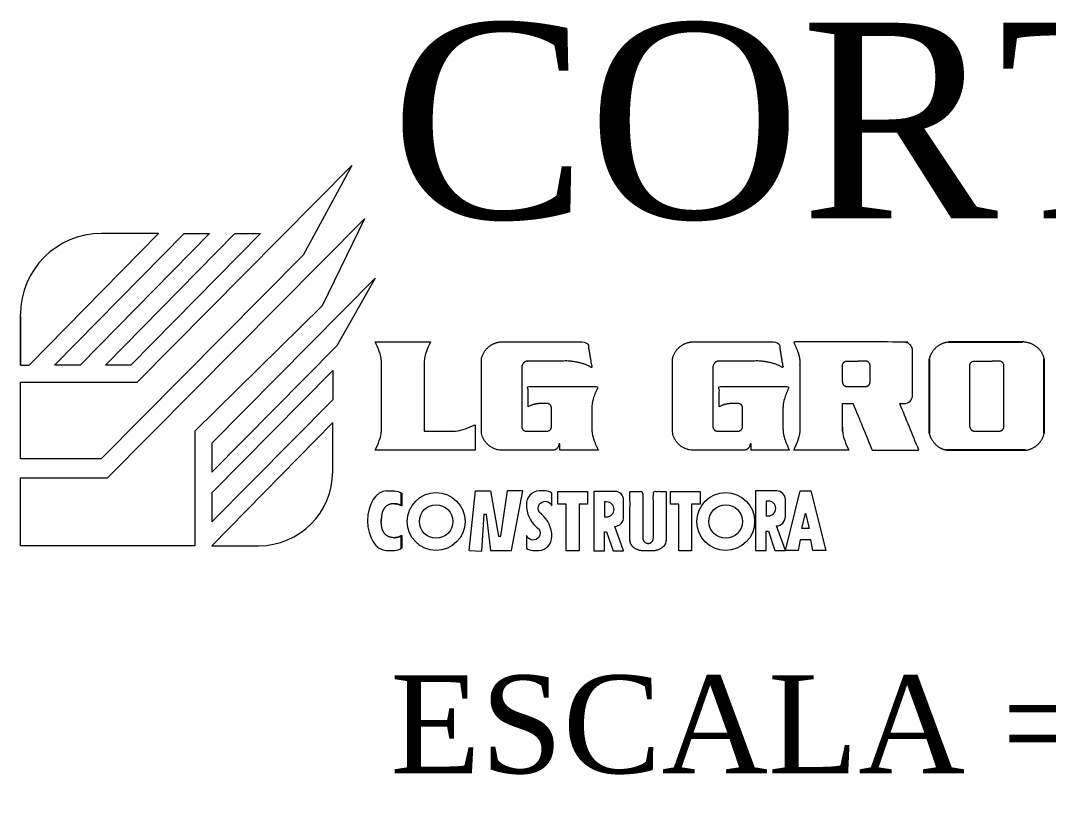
# Model space of a CAD drawing. Header units: millimetres. Extents: x 103208 to 171806, y -164 to 10038.
# Drawn here: x 113163.3 to 113268.4, y 2344.1 to 2422.9 of the extents above; entities that cross this region are included whole.
import ezdxf

# ---------------------------------------------------------------- set-up
doc = ezdxf.new("R2010")
doc.units = ezdxf.units.MM
doc.layers.add('LG-FOLHA', color=1, linetype='Continuous', lineweight=13)
doc.layers.add('Texto', color=2, linetype='Continuous')
doc.styles.add('Valéria', font='romantic.ttf', dxfattribs={"height": 10})

msp = doc.modelspace()

# ---------------------------------------------------------------- linework, layer by layer
at = {"color": 1}
for points, degree in [([(113258.18862, 2390.09384, -334409.01533), (113261.1553, 2390.09384, -334409.01533), (113264.12197, 2390.09384, -334409.01533), (113265.78621, 2390.09384, -334409.01533)], 3), ([(113256.23496, 2380.75967, -334409.01533), (113256.23496, 2383.2922, -334409.01533), (113256.23496, 2385.82472, -334409.01533), (113256.23496, 2388.35725, -334409.01533)], 3), ([(113267.95695, 2380.75967, -334409.01533), (113267.95695, 2383.2922, -334409.01533), (113267.95695, 2385.82472, -334409.01533), (113267.95695, 2388.35725, -334409.01533)], 3), ([(113266.00328, 2379.02308, -334409.01533), (113261.73416, 2379.02308, -334409.01533), (113259.96139, 2379.02308, -334409.01533), (113257.97155, 2379.02308, -334409.01533)], 3), ([(113202.26322, 2374.15885, -334409.01533), (113202.26322, 2374.40306, -334409.01533), (113202.26322, 2374.64727, -334409.01533)], 2), ([(113202.26322, 2374.64727, -334409.01533), (113202.26322, 2374.40306, -334409.01533), (113202.26322, 2374.15885, -334409.01533)], 2), ([(113202.26322, 2374.64727, -334409.01533), (113202.26322, 2374.40306, -334409.01533), (113202.26322, 2374.15885, -334409.01533)], 2), ([(113202.26322, 2374.15885, -334409.01533), (113202.26322, 2374.40306, -334409.01533), (113202.26322, 2374.64727, -334409.01533)], 2), ([(113202.26322, 2374.32166, -334409.01533), (113202.26322, 2374.48446, -334409.01533), (113202.26322, 2374.64727, -334409.01533)], 2), ([(113202.26322, 2374.64727, -334409.01533), (113202.26322, 2374.48446, -334409.01533), (113202.26322, 2374.32166, -334409.01533)], 2), ([(113202.26322, 2374.64727, -334409.01533), (113202.26322, 2374.48446, -334409.01533), (113202.26322, 2374.32166, -334409.01533)], 2), ([(113202.26322, 2374.32166, -334409.01533), (113202.26322, 2374.48446, -334409.01533), (113202.26322, 2374.64727, -334409.01533)], 2), ([(113202.26322, 2374.15885, -334409.01533), (113202.26322, 2374.24025, -334409.01533), (113202.26322, 2374.32166, -334409.01533)], 2), ([(113202.26322, 2374.32166, -334409.01533), (113202.26322, 2374.24025, -334409.01533), (113202.26322, 2374.15885, -334409.01533)], 2), ([(113202.26322, 2374.32166, -334409.01533), (113202.26322, 2374.24025, -334409.01533), (113202.26322, 2374.15885, -334409.01533)], 2), ([(113202.26322, 2374.15885, -334409.01533), (113202.26322, 2374.24025, -334409.01533), (113202.26322, 2374.32166, -334409.01533)], 2), ([(113202.26322, 2373.99604, -334409.01533), (113202.26322, 2374.07745, -334409.01533), (113202.26322, 2374.15885, -334409.01533)], 2), ([(113202.26322, 2374.15885, -334409.01533), (113202.26322, 2374.07745, -334409.01533), (113202.26322, 2373.99604, -334409.01533)], 2), ([(113202.26322, 2374.15885, -334409.01533), (113202.26322, 2374.07745, -334409.01533), (113202.26322, 2373.99604, -334409.01533)], 2), ([(113202.26322, 2373.99604, -334409.01533), (113202.26322, 2374.07745, -334409.01533), (113202.26322, 2374.15885, -334409.01533)], 2), ([(113202.26322, 2373.99604, -334409.01533), (113202.26322, 2374.07745, -334409.01533), (113202.26322, 2374.15885, -334409.01533)], 2), ([(113202.26322, 2374.15885, -334409.01533), (113202.26322, 2374.07745, -334409.01533), (113202.26322, 2373.99604, -334409.01533)], 2), ([(113202.26322, 2374.15885, -334409.01533), (113202.26322, 2374.07745, -334409.01533), (113202.26322, 2373.99604, -334409.01533)], 2), ([(113202.26322, 2373.99604, -334409.01533), (113202.26322, 2374.07745, -334409.01533), (113202.26322, 2374.15885, -334409.01533)], 2), ([(113202.26322, 2373.83324, -334409.01533), (113202.26322, 2373.91464, -334409.01533), (113202.26322, 2373.99604, -334409.01533)], 2), ([(113202.26322, 2373.99604, -334409.01533), (113202.26322, 2373.91464, -334409.01533), (113202.26322, 2373.83324, -334409.01533)], 2), ([(113202.26322, 2373.99604, -334409.01533), (113202.26322, 2373.91464, -334409.01533), (113202.26322, 2373.83324, -334409.01533)], 2), ([(113202.26322, 2373.83324, -334409.01533), (113202.26322, 2373.91464, -334409.01533), (113202.26322, 2373.99604, -334409.01533)], 2), ([(113202.26322, 2373.83324, -334409.01533), (113202.26322, 2373.91464, -334409.01533), (113202.26322, 2373.99604, -334409.01533)], 2), ([(113202.26322, 2373.99604, -334409.01533), (113202.26322, 2373.91464, -334409.01533), (113202.26322, 2373.83324, -334409.01533)], 2), ([(113202.26322, 2373.99604, -334409.01533), (113202.26322, 2373.91464, -334409.01533), (113202.26322, 2373.83324, -334409.01533)], 2), ([(113202.26322, 2373.83324, -334409.01533), (113202.26322, 2373.91464, -334409.01533), (113202.26322, 2373.99604, -334409.01533)], 2), ([(113202.26322, 2373.34482, -334409.01533), (113202.26322, 2373.58903, -334409.01533), (113202.26322, 2373.83324, -334409.01533)], 2), ([(113202.26322, 2373.83324, -334409.01533), (113202.26322, 2373.58903, -334409.01533), (113202.26322, 2373.34482, -334409.01533)], 2), ([(113202.26322, 2373.83324, -334409.01533), (113202.26322, 2373.58903, -334409.01533), (113202.26322, 2373.34482, -334409.01533)], 2), ([(113202.26322, 2373.34482, -334409.01533), (113202.26322, 2373.58903, -334409.01533), (113202.26322, 2373.83324, -334409.01533)], 2), ([(113202.26322, 2373.67043, -334409.01533), (113202.26322, 2373.75184, -334409.01533), (113202.26322, 2373.83324, -334409.01533)], 2), ([(113202.26322, 2373.83324, -334409.01533), (113202.26322, 2373.75184, -334409.01533), (113202.26322, 2373.67043, -334409.01533)], 2), ([(113202.26322, 2373.83324, -334409.01533), (113202.26322, 2373.75184, -334409.01533), (113202.26322, 2373.67043, -334409.01533)], 2), ([(113202.26322, 2373.67043, -334409.01533), (113202.26322, 2373.75184, -334409.01533), (113202.26322, 2373.83324, -334409.01533)], 2), ([(113202.26322, 2373.34482, -334409.01533), (113202.26322, 2373.50763, -334409.01533), (113202.26322, 2373.67043, -334409.01533)], 2), ([(113202.26322, 2373.67043, -334409.01533), (113202.26322, 2373.50763, -334409.01533), (113202.26322, 2373.34482, -334409.01533)], 2), ([(113202.26322, 2373.67043, -334409.01533), (113202.26322, 2373.50763, -334409.01533), (113202.26322, 2373.34482, -334409.01533)], 2), ([(113202.26322, 2373.34482, -334409.01533), (113202.26322, 2373.50763, -334409.01533), (113202.26322, 2373.67043, -334409.01533)], 2), ([(113202.26322, 2370.30579, -334409.01533), (113202.26322, 2370.06158, -334409.01533), (113202.26322, 2369.81737, -334409.01533)], 2), ([(113202.26322, 2369.81737, -334409.01533), (113202.26322, 2370.06158, -334409.01533), (113202.26322, 2370.30579, -334409.01533)], 2), ([(113202.26322, 2369.81737, -334409.01533), (113202.26322, 2370.06158, -334409.01533), (113202.26322, 2370.30579, -334409.01533)], 2), ([(113202.26322, 2370.30579, -334409.01533), (113202.26322, 2370.06158, -334409.01533), (113202.26322, 2369.81737, -334409.01533)], 2), ([(113202.26322, 2370.30579, -334409.01533), (113202.26322, 2370.14298, -334409.01533), (113202.26322, 2369.98018, -334409.01533)], 2), ([(113202.26322, 2369.98018, -334409.01533), (113202.26322, 2370.14298, -334409.01533), (113202.26322, 2370.30579, -334409.01533)], 2), ([(113202.26322, 2369.98018, -334409.01533), (113202.26322, 2370.14298, -334409.01533), (113202.26322, 2370.30579, -334409.01533)], 2), ([(113202.26322, 2370.30579, -334409.01533), (113202.26322, 2370.14298, -334409.01533), (113202.26322, 2369.98018, -334409.01533)], 2), ([(113202.26322, 2369.98018, -334409.01533), (113202.26322, 2369.89878, -334409.01533), (113202.26322, 2369.81737, -334409.01533)], 2), ([(113202.26322, 2369.81737, -334409.01533), (113202.26322, 2369.89878, -334409.01533), (113202.26322, 2369.98018, -334409.01533)], 2), ([(113202.26322, 2369.81737, -334409.01533), (113202.26322, 2369.89878, -334409.01533), (113202.26322, 2369.98018, -334409.01533)], 2), ([(113202.26322, 2369.98018, -334409.01533), (113202.26322, 2369.89878, -334409.01533), (113202.26322, 2369.81737, -334409.01533)], 2), ([(113202.26322, 2369.81737, -334409.01533), (113202.26322, 2369.73597, -334409.01533), (113202.26322, 2369.65457, -334409.01533)], 2), ([(113202.26322, 2369.65457, -334409.01533), (113202.26322, 2369.73597, -334409.01533), (113202.26322, 2369.81737, -334409.01533)], 2), ([(113202.26322, 2369.65457, -334409.01533), (113202.26322, 2369.73597, -334409.01533), (113202.26322, 2369.81737, -334409.01533)], 2), ([(113202.26322, 2369.81737, -334409.01533), (113202.26322, 2369.73597, -334409.01533), (113202.26322, 2369.65457, -334409.01533)], 2), ([(113202.26322, 2369.81737, -334409.01533), (113202.26322, 2369.73597, -334409.01533), (113202.26322, 2369.65457, -334409.01533)], 2), ([(113202.26322, 2369.65457, -334409.01533), (113202.26322, 2369.73597, -334409.01533), (113202.26322, 2369.81737, -334409.01533)], 2), ([(113202.26322, 2369.65457, -334409.01533), (113202.26322, 2369.73597, -334409.01533), (113202.26322, 2369.81737, -334409.01533)], 2), ([(113202.26322, 2369.81737, -334409.01533), (113202.26322, 2369.73597, -334409.01533), (113202.26322, 2369.65457, -334409.01533)], 2), ([(113202.26322, 2369.65457, -334409.01533), (113202.26322, 2369.57316, -334409.01533), (113202.26322, 2369.49176, -334409.01533)], 2), ([(113202.26322, 2369.49176, -334409.01533), (113202.26322, 2369.57316, -334409.01533), (113202.26322, 2369.65457, -334409.01533)], 2), ([(113202.26322, 2369.49176, -334409.01533), (113202.26322, 2369.57316, -334409.01533), (113202.26322, 2369.65457, -334409.01533)], 2), ([(113202.26322, 2369.65457, -334409.01533), (113202.26322, 2369.57316, -334409.01533), (113202.26322, 2369.49176, -334409.01533)], 2), ([(113202.26322, 2369.65457, -334409.01533), (113202.26322, 2369.57316, -334409.01533), (113202.26322, 2369.49176, -334409.01533)], 2), ([(113202.26322, 2369.49176, -334409.01533), (113202.26322, 2369.57316, -334409.01533), (113202.26322, 2369.65457, -334409.01533)], 2), ([(113202.26322, 2369.49176, -334409.01533), (113202.26322, 2369.57316, -334409.01533), (113202.26322, 2369.65457, -334409.01533)], 2), ([(113202.26322, 2369.65457, -334409.01533), (113202.26322, 2369.57316, -334409.01533), (113202.26322, 2369.49176, -334409.01533)], 2), ([(113202.26322, 2369.49176, -334409.01533), (113202.26322, 2369.32896, -334409.01533), (113202.26322, 2369.16615, -334409.01533)], 2), ([(113202.26322, 2369.32896, -334409.01533), (113202.26322, 2369.41036, -334409.01533), (113202.26322, 2369.49176, -334409.01533)], 2), ([(113202.26322, 2369.32896, -334409.01533), (113202.26322, 2369.41036, -334409.01533), (113202.26322, 2369.49176, -334409.01533)], 2), ([(113202.26322, 2369.49176, -334409.01533), (113202.26322, 2369.32896, -334409.01533), (113202.26322, 2369.16615, -334409.01533)], 2), ([(113202.26322, 2369.49176, -334409.01533), (113202.26322, 2369.41036, -334409.01533), (113202.26322, 2369.32896, -334409.01533)], 2), ([(113202.26322, 2369.32896, -334409.01533), (113202.26322, 2369.41036, -334409.01533), (113202.26322, 2369.49176, -334409.01533)], 2), ([(113202.26322, 2369.32896, -334409.01533), (113202.26322, 2369.41036, -334409.01533), (113202.26322, 2369.49176, -334409.01533)], 2), ([(113202.26322, 2369.49176, -334409.01533), (113202.26322, 2369.41036, -334409.01533), (113202.26322, 2369.32896, -334409.01533)], 2), ([(113202.26322, 2369.00335, -334409.01533), (113202.26322, 2369.16615, -334409.01533), (113202.26322, 2369.32896, -334409.01533)], 2), ([(113202.26322, 2369.00335, -334409.01533), (113202.26322, 2369.16615, -334409.01533), (113202.26322, 2369.32896, -334409.01533)], 2), ([(113202.26322, 2369.32896, -334409.01533), (113202.26322, 2369.16615, -334409.01533), (113202.26322, 2369.00335, -334409.01533)], 2), ([(113202.26322, 2369.16615, -334409.01533), (113202.26322, 2369.24755, -334409.01533), (113202.26322, 2369.32896, -334409.01533)], 2), ([(113202.26322, 2369.16615, -334409.01533), (113202.26322, 2369.24755, -334409.01533), (113202.26322, 2369.32896, -334409.01533)], 2), ([(113202.26322, 2369.32896, -334409.01533), (113202.26322, 2369.16615, -334409.01533), (113202.26322, 2369.00335, -334409.01533)], 2), ([(113202.26322, 2369.16615, -334409.01533), (113202.26322, 2369.08475, -334409.01533), (113202.26322, 2369.00335, -334409.01533)], 2), ([(113202.26322, 2369.16615, -334409.01533), (113202.26322, 2369.08475, -334409.01533), (113202.26322, 2369.00335, -334409.01533)], 2), ([(113202.26322, 2369.00335, -334409.01533), (113202.26322, 2369.08475, -334409.01533), (113202.26322, 2369.16615, -334409.01533)], 2), ([(113202.26322, 2369.00335, -334409.01533), (113202.26322, 2369.08475, -334409.01533), (113202.26322, 2369.16615, -334409.01533)], 2)]:
    msp.add_open_spline(points, degree=degree, dxfattribs=at)
at = {"layer": 'LG-FOLHA', "color": 1}
for p, q in [((113197.19086, 2408.11098), (113192.19816, 2398.94723)), ((113198.4933, 2402.68413), (113194.15183, 2393.7841)), ((113164.19563, 2387.70603), (113177.43714, 2401.16461)), ((113177.43714, 2401.16461), (113171.57614, 2401.16461)), ((113199.57867, 2396.60606), (113195.67134, 2389.69199)), ((113194.15183, 2393.7841), (113181.12739, 2380.97674)), ((113163.32734, 2392.69132), (113163.32734, 2387.70603)), ((113163.32734, 2378.15478), (113163.32734, 2385.96944)), ((113163.32734, 2385.96944), (113175.23081, 2385.96944)), ((113181.12739, 2380.97674), (113181.12739, 2369.25475)), ((113171.57614, 2378.15478), (113163.32734, 2378.15478)), ((113163.32734, 2369.25475), (113163.32734, 2376.20112)), ((113163.32734, 2376.20112), (113172.22737, 2376.20112)), ((113209.18128, 2368.78627), (113209.83251, 2374.86434)), ((113209.83251, 2374.86434), (113211.35202, 2374.86434)), ((113211.35202, 2374.86434), (113212.17983, 2370.2286)), ((113212.4309, 2370.2286), (113213.08861, 2374.86434)), ((113214.66437, 2374.86434), (113213.08861, 2374.86434)), ((113213.50066, 2368.78627), (113214.66437, 2374.86434)), ((113210.47924, 2368.70992), (113210.7008, 2372.47653)), ((113210.7008, 2372.47653), (113210.91788, 2372.47653)), ((113210.91788, 2372.47653), (113211.35202, 2368.78627)), ((113181.12739, 2369.25475), (113163.32734, 2369.25475)), ((113212.17983, 2370.2286), (113212.4309, 2370.2286)), ((113209.18128, 2368.78627), (113210.47924, 2368.70992)), ((113211.35202, 2368.78627), (113212.43739, 2368.78627)), ((113212.43739, 2368.78627), (113213.50066, 2368.78627))]:
    msp.add_line(p, q, dxfattribs=at)
at = {"layer": 'LG-FOLHA', "color": 1, "linetype": 'Continuous'}
msp.add_line((113171.142, 2378.15478), (113163.76148, 2378.15478), dxfattribs=at)
at = {"layer": 'LG-FOLHA', "color": 1}
for points in [[(113175.23081, 2385.96944), (113197.19086, 2408.11098)], [(113172.22737, 2376.20112), (113198.4933, 2402.68413)], [(113171.57614, 2378.15478), (113192.19816, 2398.94723)], [(113182.86399, 2379.75323), (113199.57867, 2396.60606)], [(113163.32734, 2387.70603), (113163.32734, 2392.9158)], [(113182.86399, 2376.77878), (113195.67134, 2389.69199)], [(113163.32734, 2387.70603), (113164.19563, 2387.70603)], [(113182.86399, 2374.6816), (113195.2372, 2387.15707)], [(113195.2372, 2387.15707), (113195.2372, 2384.18262)], [(113182.86399, 2371.70715), (113195.2372, 2384.18262)], [(113182.86399, 2379.75323), (113182.86399, 2376.77878)], [(113182.86399, 2374.6816), (113182.86399, 2371.70715)], [(113200.7437, 2374.86434), (113201.53811, 2374.86434)], [(113202.26322, 2373.34482), (113202.26322, 2374.64727)], [(113202.26322, 2373.34482), (113202.26322, 2374.64727)], [(113202.26322, 2370.30579), (113202.26322, 2369.00335)], [(113202.26322, 2370.30579), (113202.26322, 2369.00335)], [(113200.7437, 2368.78627), (113201.53811, 2368.78627)]]:
    msp.add_lwpolyline(points, dxfattribs=at)
for points in [[(113169.4054, 2387.70603), (113166.80052, 2387.70603), (113180.03479, 2401.16461), (113182.63968, 2401.16461)], [(113174.61518, 2387.70603), (113172.01029, 2387.70603), (113185.24456, 2401.16461), (113187.84945, 2401.16461)], [(113244.32065, 2368.78627), (113244.10357, 2369.87164), (113243.56089, 2369.87164), (113243.0182, 2369.87164), (113242.80113, 2368.78627), (113241.49869, 2368.78627), (113243.0182, 2374.86434), (113244.10357, 2374.86434), (113245.62309, 2368.78627)], [(113243.94943, 2371.02328), (113243.56089, 2371.02328), (113243.17234, 2371.02328), (113243.56089, 2372.57746)]]:
    msp.add_lwpolyline(points, close=True, dxfattribs=at)
for points in [[(113195.2372, 2376.85975), (113195.2372, 2381.84504), (113182.86399, 2369.25475), (113187.63961, 2369.25475, 0.414213562), (113195.23398, 2376.84912)], [(113217.63282, 2373.3448), (113217.63282, 2374.64724, 0.164795346), (113216.97629, 2374.86431), (113216.34297, 2374.86431, 0.407477241), (113215.02794, 2373.45469), (113215.02794, 2373.45469, 0.217575117), (113216.0735, 2371.16567), (113216.32297, 2370.94957, -1.09464646), (113215.02794, 2370.30579), (113215.02794, 2369.00335, 0.164795346), (113215.68447, 2368.78627), (113216.31779, 2368.78627, 0.407477241), (113217.63282, 2370.19589), (113217.63282, 2370.19589, 0.217575117), (113216.58726, 2372.48492), (113216.33779, 2372.70102, -1.09464646), (113217.63282, 2373.3448), (113217.63282, 2374.64727, 0.164795346), (113216.97629, 2374.86434)], [(113224.06072, 2371.24151, 0.418027772), (113224.96849, 2372.21835), (113224.96849, 2373.95494, 0.414213562), (113224.10019, 2374.82323), (113221.92945, 2374.82323), (113221.92945, 2368.74516), (113223.01482, 2368.74516), (113223.01482, 2370.69883), (113223.23189, 2370.69883), (113223.88312, 2368.74516), (113224.96849, 2368.74516), (113224.06072, 2371.24151)], [(113240.59092, 2371.28262, 0.418027772), (113241.49869, 2372.25945), (113241.49869, 2373.99604, 0.414213562), (113240.63039, 2374.86434), (113238.45965, 2374.86434), (113238.45965, 2368.78627), (113239.54502, 2368.78627), (113239.54502, 2370.73994), (113239.7621, 2370.73994), (113240.41332, 2368.78627), (113241.49869, 2368.78627), (113240.59092, 2371.28262)]]:
    msp.add_lwpolyline(points, format="xyb", dxfattribs=at)
at = {"layer": 'LG-FOLHA', "color": 1, "linetype": 'Continuous'}
for points in [[(113220.40993, 2368.74516), (113219.10749, 2368.74516), (113219.10749, 2368.96224), (113219.10749, 2368.96224), (113219.10749, 2369.17931), (113219.10749, 2369.17931), (113219.10749, 2373.52079), (113218.2392, 2373.52079), (113218.2392, 2374.60616), (113218.2392, 2374.82313), (113218.45627, 2374.82323), (113221.27823, 2374.82323), (113221.27823, 2373.52079), (113221.06116, 2373.52079), (113220.40993, 2373.52079), (113220.40993, 2368.74516)], [(113231.91485, 2368.74516), (113230.61241, 2368.74516), (113230.61241, 2368.96224), (113230.61241, 2368.96224), (113230.61241, 2369.17931), (113230.61241, 2369.17931), (113230.61241, 2373.52079), (113229.74411, 2373.52079), (113229.74411, 2374.60616), (113229.74411, 2374.82313), (113229.96118, 2374.82323), (113232.78315, 2374.82323), (113232.78315, 2373.52079), (113232.56607, 2373.52079), (113231.91485, 2373.52079), (113231.91485, 2368.74516)]]:
    msp.add_lwpolyline(points, dxfattribs=at)
at = {"layer": 'LG-FOLHA', "color": 1}
for points in [[(113223.23189, 2373.73786), (113223.01482, 2373.73786), (113223.01482, 2372.21835), (113223.23189, 2372.21835, 1)], [(113239.7621, 2373.83571), (113239.54502, 2373.83571), (113239.54502, 2372.3162), (113239.7621, 2372.3162, 1)]]:
    msp.add_lwpolyline(points, format="xyb", close=True, dxfattribs=at)
for centre, radius in [((113205.80439, 2371.73978), 2.95351), ((113235.4042, 2371.73978), 2.95351), ((113205.80439, 2371.73978), 1.71514), ((113235.4042, 2371.73978), 1.71514)]:
    msp.add_circle(centre, radius, dxfattribs=at)
for centre, radius, start, end in [((113171.57614, 2392.9158), 8.24881, 90, 180), ((113253.64279, 2384.65437), 0.85566, 269.5742417, 0.8457835)]:
    msp.add_arc(centre, radius, start, end, dxfattribs=at)
for centre, major_axis, end_param in [((113200.7437, 2371.82531), (0, -3.03903), 6.283185307), ((113201.53811, 2373.12775), (0, 3.03903), 3.52184386), ((113201.53811, 2371.82531), (0, 3.03903), 3.52184386)]:
    msp.add_ellipse(centre, major_axis=major_axis, ratio=0.642857143, start_param=3.141592654, end_param=end_param, dxfattribs=at)
at = {"layer": 'LG-FOLHA', "color": 1, "extrusion": (0, 0, -1)}
msp.add_ellipse((113201.53811, 2371.82531), major_axis=(0, -3.03903), ratio=0.642857143, start_param=3.141592654, end_param=3.52184386, dxfattribs=at)
at = {"layer": 'LG-FOLHA', "color": 1}
for points, knots in [([(113200.2299, 2387.73498), (113200.2299, 2387.73498), (113200.2299, 2383.57111), (113200.2299, 2381.38194), (113200.22975, 2381.2605), (113200.22876, 2380.43779), (113199.87782, 2379.67407), (113199.57867, 2379.02308), (113202.9795, 2379.02308), (113206.38032, 2379.02308), (113209.78115, 2379.02308), (113209.78115, 2379.89137), (113209.78115, 2380.75967), (113209.78115, 2381.62796), (113209.13016, 2381.32882), (113208.36643, 2380.97787), (113207.54373, 2380.97689), (113207.42229, 2380.97674), (113206.47198, 2380.97674), (113205.52168, 2380.97674), (113204.57137, 2380.97674), (113204.57137, 2383.22949), (113204.57137, 2385.48224), (113204.57137, 2387.73498), (113204.57152, 2387.85642), (113204.57251, 2388.67913), (113204.92345, 2389.44285), (113205.2226, 2390.09384), (113203.34129, 2390.09384), (113201.45998, 2390.09384), (113199.57867, 2390.09384), (113199.87782, 2389.44285), (113200.22876, 2388.67913), (113200.22975, 2387.85642), (113200.2299, 2387.73498)], [0, 0, 0, 0, 1, 1, 1, 1.15587758, 2.056002568, 2.056002568, 2.056002568, 3.056002568, 3.056002568, 3.056002568, 4.056002568, 4.056002568, 4.056002568, 4.956127555, 5.112005135, 5.112005135, 5.112005135, 6.112005135, 6.112005135, 6.112005135, 7.112005135, 7.112005135, 7.112005135, 7.267882716, 8.168007703, 8.168007703, 8.168007703, 9.168007703, 9.168007703, 9.168007703, 10.06813269, 10.22401027, 10.22401027, 10.22401027, 10.22401027]), ([(113247.33493, 2380.97674), (113247.33493, 2383.22949), (113247.33493, 2383.7987), (113247.33493, 2383.7987), (113247.69672, 2383.7987), (113248.05851, 2383.7987), (113248.4203, 2383.7987), (113249.07152, 2382.20683), (113249.72274, 2380.61495), (113250.37396, 2379.02308), (113251.96584, 2379.02308), (113253.55771, 2379.02308), (113255.14959, 2379.02308), (113255.14959, 2379.02308), (113255.14959, 2379.02308), (113255.14959, 2379.02308), (113254.49837, 2380.61495), (113253.84714, 2382.20683), (113253.19592, 2383.7987), (113253.34276, 2383.7987), (113253.48959, 2383.7987), (113253.63643, 2383.7987)], [0, 0, 0, 0, 1, 1, 1, 2, 2, 2, 3, 3, 3, 4, 4, 4, 5, 5, 5, 6, 6, 6, 7, 7, 7, 7]), ([(113247.33493, 2381.38194), (113247.33507, 2381.2605), (113247.33606, 2380.43779), (113247.68701, 2379.67407), (113247.98615, 2379.02308), (113246.10484, 2379.02308), (113244.22354, 2379.02308), (113242.34223, 2379.02308)], [0, 0, 0, 0, 0.15587758, 1.056002568, 1.056002568, 1.056002568, 2.056002568, 2.056002568, 2.056002568, 2.056002568])]:
    msp.add_open_spline(points, degree=3, knots=knots, dxfattribs=at)
for points, weights, degree, knots in [([(113218.4641, 2379.02308), (113218.4641, 2379.24015), (113218.4641, 2379.45722), (113218.4641, 2379.6743), (113218.42792, 2379.6743), (113218.39174, 2379.6743), (113218.35556, 2379.6743), (113218.35556, 2379.29282), (113218.08582, 2379.02308), (113217.70434, 2379.02308), (113215.93157, 2379.02308), (113214.1588, 2379.02308), (113212.38603, 2379.02308), (113211.39072, 2379.11811), (113210.64343, 2379.78236), (113210.43237, 2380.75967), (113210.43237, 2383.2922), (113210.43237, 2385.82472), (113210.43237, 2388.35725), (113210.64343, 2389.33456), (113211.39072, 2389.99881), (113212.38603, 2390.09384), (113215.35271, 2390.09384), (113218.31939, 2390.09384), (113221.28606, 2390.09384), (113221.43078, 2389.22555), (113221.57549, 2388.35725), (113221.72021, 2387.48896), (113221.36372, 2387.65249), (113220.61328, 2387.99676), (113219.79232, 2388.09081), (113219.36135, 2388.14018), (113217.96489, 2388.14018), (113216.56842, 2388.14018), (113215.24614, 2388.14018), (113215.06441, 2388.15053), (113214.89344, 2388.08811), (113214.76112, 2387.96312), (113214.62881, 2387.83813), (113214.55677, 2387.67097), (113214.55677, 2387.48896), (113214.55677, 2385.47352), (113214.55677, 2383.45809), (113214.55677, 2381.44265), (113214.55677, 2381.16973), (113214.74976, 2380.97674), (113215.02268, 2380.97674), (113215.72509, 2380.97674), (113216.42749, 2380.97674), (113217.12989, 2380.97674), (113217.40282, 2380.97674), (113217.59581, 2381.16973), (113217.59581, 2381.44265), (113217.59581, 2382.0727), (113217.59581, 2382.70274), (113217.59581, 2383.33279), (113217.59581, 2383.60571), (113217.40282, 2383.7987), (113217.12989, 2383.7987), (113216.8824, 2383.7987), (113216.63491, 2383.7987), (113216.38742, 2383.7987), (113216.17194, 2383.77402), (113215.76146, 2383.72699), (113215.38624, 2383.55486), (113215.20799, 2383.47309), (113215.20799, 2384.16049), (113215.20799, 2384.84789), (113215.20799, 2385.53529), (113217.59581, 2385.53529), (113219.98362, 2385.53529), (113222.37143, 2385.53529), (113222.07229, 2384.8843), (113221.72134, 2384.12058), (113221.72036, 2383.29787), (113221.72021, 2383.17643), (113221.72021, 2382.57816), (113221.72021, 2381.97988), (113221.72021, 2381.3816), (113221.72021, 2381.3816), (113221.72021, 2381.3816), (113221.72021, 2381.3816), (113221.72036, 2381.26016), (113221.72134, 2380.43746), (113222.07229, 2379.67373), (113222.37143, 2379.02274), (113221.06899, 2379.02274), (113219.76655, 2379.02274), (113218.4641, 2379.02274)], [1, 1, 1, 1, 1, 1, 1, 0.804737854124, 0.804737854124, 1, 1, 1, 1, 0.871446889182, 0.871446889182, 1, 1, 1, 1, 0.871446889182, 0.871446889182, 1, 1, 1, 1, 1, 1, 1, 1, 1, 1, 1, 1, 1, 1, 0.945562497844, 0.945562497844, 1, 0.945562497844, 0.945562497844, 1, 1, 1, 1, 0.804737854124, 0.804737854124, 1, 1, 1, 1, 0.804737854124, 0.804737854124, 1, 1, 1, 1, 0.804737854124, 0.804737854124, 1, 1, 1, 1, 1, 1, 1, 1, 1, 1, 1, 1, 1, 1, 1, 1, 1, 1, 1, 1, 1, 1, 1, 1, 1, 1, 1, 1, 1, 1, 1], 3, [0, 0, 0, 0, 1, 1, 1, 2, 2, 2, 3.570796327, 3.570796327, 3.570796327, 4.570796327, 4.570796327, 4.570796327, 5.833703325, 5.833703325, 5.833703325, 6.833703325, 6.833703325, 6.833703325, 8.096610323, 8.096610323, 8.096610323, 9.096610323, 9.096610323, 9.096610323, 10.096610323, 10.096610323, 10.096610323, 10.598412627, 11.15296372, 11.15296372, 11.15296372, 12.15296372, 12.15296372, 12.15296372, 12.966805948, 12.966805948, 12.966805948, 13.780648175, 13.780648175, 13.780648175, 14.780648175, 14.780648175, 14.780648175, 16.351444502, 16.351444502, 16.351444502, 17.351444502, 17.351444502, 17.351444502, 18.922240828, 18.922240828, 18.922240828, 19.922240828, 19.922240828, 19.922240828, 21.493037155, 21.493037155, 21.493037155, 22.493037155, 22.493037155, 22.493037155, 23.047588248, 23.549390553, 23.549390553, 23.549390553, 24.549390553, 24.549390553, 24.549390553, 25.549390553, 25.549390553, 25.549390553, 26.44951554, 26.60539312, 26.60539312, 26.60539312, 27.60539312, 27.60539312, 27.60539312, 28.60539312, 28.60539312, 28.60539312, 28.761270701, 29.661395688, 29.661395688, 29.661395688, 30.661395688, 30.661395688, 30.661395688, 30.661395688]), ([(113238.00075, 2379.02308), (113238.00075, 2379.24015), (113238.00075, 2379.45722), (113238.00075, 2379.6743), (113237.96457, 2379.6743), (113237.92839, 2379.6743), (113237.89221, 2379.6743), (113237.89221, 2379.29282), (113237.62247, 2379.02308), (113237.24099, 2379.02308), (113235.46822, 2379.02308), (113233.69545, 2379.02308), (113231.92268, 2379.02308), (113230.92737, 2379.11811), (113230.18008, 2379.78236), (113229.96902, 2380.75967), (113229.96902, 2383.2922), (113229.96902, 2385.82472), (113229.96902, 2388.35725), (113230.18008, 2389.33456), (113230.92737, 2389.99881), (113231.92268, 2390.09384), (113234.88936, 2390.09384), (113237.85604, 2390.09384), (113240.82271, 2390.09384), (113240.96743, 2389.22555), (113241.11214, 2388.35725), (113241.25686, 2387.48896), (113240.90037, 2387.65249), (113240.14993, 2387.99676), (113239.32897, 2388.09081), (113238.898, 2388.14018), (113237.50154, 2388.14018), (113236.10507, 2388.14018), (113234.78278, 2388.14018), (113234.60106, 2388.15053), (113234.43009, 2388.08811), (113234.29777, 2387.96312), (113234.16546, 2387.83813), (113234.09342, 2387.67097), (113234.09342, 2387.48896), (113234.09342, 2385.47352), (113234.09342, 2383.45809), (113234.09342, 2381.44265), (113234.09342, 2381.16973), (113234.28641, 2380.97674), (113234.55933, 2380.97674), (113235.26174, 2380.97674), (113235.96414, 2380.97674), (113236.66654, 2380.97674), (113236.93947, 2380.97674), (113237.13246, 2381.16973), (113237.13246, 2381.44265), (113237.13246, 2382.0727), (113237.13246, 2382.70274), (113237.13246, 2383.33279), (113237.13246, 2383.60571), (113236.93947, 2383.7987), (113236.66654, 2383.7987), (113236.41905, 2383.7987), (113236.17156, 2383.7987), (113235.92407, 2383.7987), (113235.70859, 2383.77402), (113235.29811, 2383.72699), (113234.92289, 2383.55486), (113234.74464, 2383.47309), (113234.74464, 2384.16049), (113234.74464, 2384.84789), (113234.74464, 2385.53529), (113237.13246, 2385.53529), (113239.52027, 2385.53529), (113241.90808, 2385.53529), (113241.60894, 2384.8843), (113241.25799, 2384.12058), (113241.257, 2383.29787), (113241.25686, 2383.17643), (113241.25686, 2382.57816), (113241.25686, 2381.97988), (113241.25686, 2381.3816), (113241.25686, 2381.3816), (113241.25686, 2381.3816), (113241.25686, 2381.3816), (113241.257, 2381.26016), (113241.25799, 2380.43746), (113241.60894, 2379.67373), (113241.90808, 2379.02274), (113240.60564, 2379.02274), (113239.30319, 2379.02274), (113238.00075, 2379.02274)], [1, 1, 1, 1, 1, 1, 1, 0.804737854124, 0.804737854124, 1, 1, 1, 1, 0.871446889182, 0.871446889182, 1, 1, 1, 1, 0.871446889182, 0.871446889182, 1, 1, 1, 1, 1, 1, 1, 1, 1, 1, 1, 1, 1, 1, 0.945562497844, 0.945562497844, 1, 0.945562497844, 0.945562497844, 1, 1, 1, 1, 0.804737854124, 0.804737854124, 1, 1, 1, 1, 0.804737854124, 0.804737854124, 1, 1, 1, 1, 0.804737854124, 0.804737854124, 1, 1, 1, 1, 1, 1, 1, 1, 1, 1, 1, 1, 1, 1, 1, 1, 1, 1, 1, 1, 1, 1, 1, 1, 1, 1, 1, 1, 1, 1, 1], 3, [0, 0, 0, 0, 1, 1, 1, 2, 2, 2, 3.570796327, 3.570796327, 3.570796327, 4.570796327, 4.570796327, 4.570796327, 5.833703325, 5.833703325, 5.833703325, 6.833703325, 6.833703325, 6.833703325, 8.096610323, 8.096610323, 8.096610323, 9.096610323, 9.096610323, 9.096610323, 10.096610323, 10.096610323, 10.096610323, 10.598412627, 11.15296372, 11.15296372, 11.15296372, 12.15296372, 12.15296372, 12.15296372, 12.966805948, 12.966805948, 12.966805948, 13.780648175, 13.780648175, 13.780648175, 14.780648175, 14.780648175, 14.780648175, 16.351444502, 16.351444502, 16.351444502, 17.351444502, 17.351444502, 17.351444502, 18.922240828, 18.922240828, 18.922240828, 19.922240828, 19.922240828, 19.922240828, 21.493037155, 21.493037155, 21.493037155, 22.493037155, 22.493037155, 22.493037155, 23.047588248, 23.549390553, 23.549390553, 23.549390553, 24.549390553, 24.549390553, 24.549390553, 25.549390553, 25.549390553, 25.549390553, 26.44951554, 26.60539312, 26.60539312, 26.60539312, 27.60539312, 27.60539312, 27.60539312, 28.60539312, 28.60539312, 28.60539312, 28.761270701, 29.661395688, 29.661395688, 29.661395688, 30.661395688, 30.661395688, 30.661395688, 30.661395688]), ([(113254.49837, 2384.667), (113254.49837, 2386.18651), (113254.49837, 2387.70603), (113254.49837, 2389.22555), (113254.47005, 2389.72249), (113254.11213, 2390.06839), (113253.61451, 2390.07972), (113246.10484, 2390.09384), (113244.22354, 2390.09384), (113242.34223, 2390.09384), (113242.64137, 2389.44285), (113242.99232, 2388.67913), (113242.9933, 2387.85642), (113242.99345, 2387.73498), (113242.99345, 2387.73498), (113242.99345, 2383.57111), (113242.99345, 2381.38194), (113242.9933, 2381.2605), (113242.99232, 2380.43779), (113242.64137, 2379.67407), (113242.34223, 2379.02308)], [1, 1, 1, 1, 0.823142848428, 0.823142848428, 1, 1, 1, 1, 1, 1, 1, 1, 1, 1, 1, 1, 1, 1, 1], 3, [0, 0, 0, 0, 1, 1, 1, 2.491101869, 2.491101869, 2.491101869, 3.491101869, 3.491101869, 3.491101869, 4.391226857, 4.547104437, 4.547104437, 4.547104437, 5.547104437, 5.547104437, 5.547104437, 5.702982017, 6.603107005, 6.603107005, 6.603107005, 6.603107005]), ([(113247.33496, 2386.0012), (113247.33496, 2386.41418), (113247.33496, 2387.04422), (113247.33496, 2387.67427), (113247.33496, 2387.94719), (113247.52795, 2388.14018), (113247.80087, 2388.14018), (113248.04836, 2388.14018), (113248.29585, 2388.14018), (113248.94851, 2388.14018)], [1, 1, 1, 1, 0.804737854124, 0.804737854124, 1, 1, 1, 1], 3, [18.922240828, 18.922240828, 18.922240828, 18.922240828, 19.922240828, 19.922240828, 19.922240828, 21.493037155, 21.493037155, 21.493037155, 22.493037155, 22.493037155, 22.493037155, 22.493037155]), ([(113250.15689, 2386.0012), (113250.15689, 2386.41418), (113250.15689, 2387.04422), (113250.15689, 2387.67427), (113250.15689, 2387.94719), (113249.9639, 2388.14018), (113249.69098, 2388.14018), (113249.44349, 2388.14018), (113249.196, 2388.14018), (113248.94851, 2388.14018)], [1, 1, 1, 1, 0.804737854124, 0.804737854124, 1, 1, 1, 1], 3, [18.922240828, 18.922240828, 18.922240828, 18.922240828, 19.922240828, 19.922240828, 19.922240828, 21.493037155, 21.493037155, 21.493037155, 22.493037155, 22.493037155, 22.493037155, 22.493037155]), ([(113260.35936, 2381.44265), (113260.35936, 2381.85563), (113260.35936, 2382.48567), (113260.35936, 2387.67427), (113260.35936, 2387.94719), (113260.55235, 2388.14018), (113260.82527, 2388.14018), (113261.07276, 2388.14018), (113261.32025, 2388.14018), (113262.62416, 2388.14018)], [1, 1, 1, 1, 0.804737854124, 0.804737854124, 1, 1, 1, 1], 3, [18.922240828, 18.922240828, 18.922240828, 18.922240828, 19.922240828, 19.922240828, 19.922240828, 21.493037155, 21.493037155, 21.493037155, 22.493037155, 22.493037155, 22.493037155, 22.493037155]), ([(113263.83254, 2381.41089), (113263.83254, 2386.41418), (113263.83254, 2387.04422), (113263.83254, 2387.67427), (113263.83254, 2387.94719), (113263.63956, 2388.14018), (113263.36663, 2388.14018), (113263.11914, 2388.14018), (113262.87165, 2388.14018), (113262.62416, 2388.14018)], [1, 1, 1, 1, 0.804737854124, 0.804737854124, 1, 1, 1, 1], 3, [18.922240828, 18.922240828, 18.922240828, 18.922240828, 19.922240828, 19.922240828, 19.922240828, 21.493037155, 21.493037155, 21.493037155, 22.493037155, 22.493037155, 22.493037155, 22.493037155]), ([(113247.33493, 2386.0012), (113247.33493, 2385.72828), (113247.52792, 2385.53529), (113247.80084, 2385.53529), (113248.50324, 2385.53529), (113248.98857, 2385.53529), (113249.69098, 2385.53529), (113249.9639, 2385.53529), (113250.15689, 2385.72828), (113250.15689, 2386.0012)], [1, 0.804737854124, 0.804737854124, 1, 1, 1, 1, 0.804737854124, 0.804737854124, 1], 3, [14.780648175, 14.780648175, 14.780648175, 14.780648175, 16.351444502, 16.351444502, 16.351444502, 17.351444502, 17.351444502, 17.351444502, 18.922240828, 18.922240828, 18.922240828, 18.922240828]), ([(113260.35933, 2381.44265), (113260.35933, 2381.16973), (113260.55232, 2380.97674), (113260.82524, 2380.97674), (113261.52765, 2380.97674), (113262.66423, 2380.97674), (113263.36663, 2380.97674), (113263.63956, 2380.97674), (113263.83254, 2381.16973), (113263.83254, 2381.41089)], [1, 0.804737854124, 0.804737854124, 1, 1, 1, 1, 0.804737854124, 0.804737854124, 1], 3, [14.780648175, 14.780648175, 14.780648175, 14.780648175, 16.351444502, 16.351444502, 16.351444502, 17.351444502, 17.351444502, 17.351444502, 18.922240828, 18.922240828, 18.922240828, 18.922240828]), ([(113226.85665, 2368.74516), (113227.46484, 2368.74516), (113228.07302, 2368.74516), (113229.30996, 2368.90251), (113229.30996, 2369.83053), (113229.30996, 2369.83053), (113229.30996, 2369.83053), (113229.30996, 2372.32688), (113229.30996, 2374.82323), (113228.65874, 2374.82323), (113228.00752, 2374.82323), (113228.00752, 2372.43542), (113228.00752, 2370.04761), (113228.00752, 2369.50492), (113227.46484, 2369.50492), (113226.92215, 2369.50492), (113226.92215, 2370.04761), (113226.92215, 2372.43542), (113226.92215, 2374.82323), (113226.27093, 2374.82323), (113225.61971, 2374.82323), (113225.61971, 2372.32688), (113225.61971, 2369.83053), (113225.61971, 2369.83053), (113225.61971, 2369.83053), (113225.61971, 2368.90251), (113226.85665, 2368.74516)], [1, 1, 1, 0.772726375334, 1, 1, 1, 1, 1, 1, 1, 1, 1, 0.707106781187, 1, 0.707106781187, 1, 1, 1, 1, 1, 1, 1, 1, 1, 0.772726375334, 0.898163548672], 2, [0, 0, 0, 1, 1, 2.218876204, 2.218876204, 3.218876204, 3.218876204, 4.218876204, 4.218876204, 5.218876204, 5.218876204, 6.218876204, 6.218876204, 7.789672531, 7.789672531, 9.360468858, 9.360468858, 10.360468858, 10.360468858, 11.360468858, 11.360468858, 12.360468858, 12.360468858, 13.360468858, 13.360468858, 14.579345062, 14.579345062, 14.579345062]), ([(113201.53811, 2373.5619), (113201.91409, 2373.5619), (113202.26322, 2373.34482), (113201.91409, 2373.5619), (113201.53811, 2373.5619), (113201.50346, 2373.5619), (113201.46881, 2373.5619), (113201.09283, 2373.5619), (113200.7437, 2373.34482)], [1, 0.981980506062, 1, 0.981980506062, 1, 1, 1, 0.981980506062, 1], 2, [0, 0, 0, 0.380251207, 0.380251207, 0.760502413, 0.760502413, 1.760502413, 1.760502413, 2.14075362, 2.14075362, 2.14075362]), ([(113200.7437, 2373.34482), (113200.44779, 2373.11287), (113200.30694, 2372.72665), (113200.18935, 2372.27835), (113200.18935, 2371.73126), (113200.18935, 2371.72402), (113200.18937, 2371.71677)], [1, 0.981980506062, 1, 0.884571213918, 1, 0.998274253727, 0.996568843877], 2, [0, 0, 0, 0.380251207, 0.380251207, 0.999299725, 0.999299725, 1.008554961, 1.008554961, 1.008554961]), ([(113200.7437, 2370.30579), (113200.44779, 2370.53774), (113200.30694, 2370.92397), (113200.18935, 2371.37226), (113200.18935, 2371.91935), (113200.18935, 2371.9266), (113200.18937, 2371.93384)], [1, 0.981980506062, 1, 0.884571213918, 1, 0.998274253727, 0.996568843877], 2, [0, 0, 0, 0.380251207, 0.380251207, 0.999299725, 0.999299725, 1.008554961, 1.008554961, 1.008554961]), ([(113201.53811, 2370.08871), (113201.91409, 2370.08871), (113202.26322, 2370.30579), (113201.91409, 2370.08871), (113201.53811, 2370.08871), (113201.50346, 2370.08871), (113201.46881, 2370.08871), (113201.09283, 2370.08871), (113200.7437, 2370.30579)], [1, 0.981980506062, 1, 0.981980506062, 1, 1, 1, 0.981980506062, 1], 2, [0, 0, 0, 0.380251207, 0.380251207, 0.760502413, 0.760502413, 1.760502413, 1.760502413, 2.14075362, 2.14075362, 2.14075362])]:
    msp.add_rational_spline(points, weights, degree=degree, knots=knots, dxfattribs=at)
for points, weights, degree in [([(113256.23496, 2388.35725), (113256.44602, 2389.33456), (113257.19331, 2389.99881), (113258.18862, 2390.09384)], [1, 0.871446889182, 0.871446889182, 1], 3), ([(113267.95695, 2388.35725), (113267.74588, 2389.33456), (113266.99859, 2389.99881), (113265.78621, 2390.09384)], [1, 0.871446889182, 0.871446889182, 1], 3), ([(113257.97155, 2379.02308), (113257.19331, 2379.11811), (113256.44602, 2379.78236), (113256.23496, 2380.75967)], [1, 0.871446889182, 0.871446889182, 1], 3), ([(113266.00328, 2379.02308), (113266.99859, 2379.11811), (113267.74588, 2379.78236), (113267.95695, 2380.75967)], [1, 0.871446889182, 0.871446889182, 1], 3), ([(113201.53811, 2370.08871), (113201.91409, 2370.08871), (113202.26322, 2370.30579)], [1, 0.981980506062, 1], 2)]:
    msp.add_rational_spline(points, weights, degree=degree, dxfattribs=at)
for points, degree in [([(113258.18862, 2390.09384), (113261.1553, 2390.09384), (113264.12197, 2390.09384), (113265.78621, 2390.09384)], 3), ([(113258.18862, 2390.09384, 132275.12661), (113261.1553, 2390.09384, 132275.12661), (113264.12197, 2390.09384, 132275.12661), (113265.78621, 2390.09384, 132275.12661)], 3), ([(113256.23496, 2380.75967), (113256.23496, 2383.2922), (113256.23496, 2385.82472), (113256.23496, 2388.35725)], 3), ([(113256.23496, 2380.75967, 132275.12661), (113256.23496, 2383.2922, 132275.12661), (113256.23496, 2385.82472, 132275.12661), (113256.23496, 2388.35725, 132275.12661)], 3), ([(113267.95695, 2380.75967), (113267.95695, 2383.2922), (113267.95695, 2385.82472), (113267.95695, 2388.35725)], 3), ([(113267.95695, 2380.75967, 132275.12661), (113267.95695, 2383.2922, 132275.12661), (113267.95695, 2385.82472, 132275.12661), (113267.95695, 2388.35725, 132275.12661)], 3), ([(113266.00328, 2379.02308), (113261.73416, 2379.02308), (113259.96139, 2379.02308), (113257.97155, 2379.02308)], 3), ([(113266.00328, 2379.02308, 132275.12661), (113261.73416, 2379.02308, 132275.12661), (113259.96139, 2379.02308, 132275.12661), (113257.97155, 2379.02308, 132275.12661)], 3), ([(113202.26322, 2373.34482), (113202.26322, 2373.99604), (113202.26322, 2374.64727)], 2), ([(113202.26322, 2374.64727), (113202.26322, 2373.99604), (113202.26322, 2373.34482)], 2), ([(113202.26322, 2374.64727, 132275.12661), (113202.26322, 2373.99604, 132275.12661), (113202.26322, 2373.34482, 132275.12661)], 2), ([(113202.26322, 2373.34482, 132275.12661), (113202.26322, 2373.99604, 132275.12661), (113202.26322, 2374.64727, 132275.12661)], 2), ([(113202.26322, 2374.64727, 132275.12661), (113202.26322, 2374.32166, 132275.12661), (113202.26322, 2373.99604, 132275.12661)], 2), ([(113202.26322, 2373.99604, 132275.12661), (113202.26322, 2374.32166, 132275.12661), (113202.26322, 2374.64727, 132275.12661)], 2), ([(113202.26322, 2374.64727, 132275.12661), (113202.26322, 2374.32166, 132275.12661), (113202.26322, 2373.99604, 132275.12661)], 2), ([(113202.26322, 2373.99604, 132275.12661), (113202.26322, 2374.32166, 132275.12661), (113202.26322, 2374.64727, 132275.12661)], 2), ([(113202.26322, 2374.32166, 132275.12661), (113202.26322, 2374.48446, 132275.12661), (113202.26322, 2374.64727, 132275.12661)], 2), ([(113202.26322, 2374.64727, 132275.12661), (113202.26322, 2374.48446, 132275.12661), (113202.26322, 2374.32166, 132275.12661)], 2), ([(113202.26322, 2374.64727, 132275.12661), (113202.26322, 2374.48446, 132275.12661), (113202.26322, 2374.32166, 132275.12661)], 2), ([(113202.26322, 2374.32166, 132275.12661), (113202.26322, 2374.48446, 132275.12661), (113202.26322, 2374.64727, 132275.12661)], 2), ([(113202.26322, 2374.15885, 132275.12661), (113202.26322, 2374.40306, 132275.12661), (113202.26322, 2374.64727, 132275.12661)], 2), ([(113202.26322, 2374.64727, 132275.12661), (113202.26322, 2374.40306, 132275.12661), (113202.26322, 2374.15885, 132275.12661)], 2), ([(113202.26322, 2374.64727, 132275.12661), (113202.26322, 2374.40306, 132275.12661), (113202.26322, 2374.15885, 132275.12661)], 2), ([(113202.26322, 2374.15885, 132275.12661), (113202.26322, 2374.40306, 132275.12661), (113202.26322, 2374.64727, 132275.12661)], 2), ([(113202.26322, 2374.15885, 132275.12661), (113202.26322, 2374.24025, 132275.12661), (113202.26322, 2374.32166, 132275.12661)], 2), ([(113202.26322, 2374.32166, 132275.12661), (113202.26322, 2374.24025, 132275.12661), (113202.26322, 2374.15885, 132275.12661)], 2), ([(113202.26322, 2374.32166, 132275.12661), (113202.26322, 2374.24025, 132275.12661), (113202.26322, 2374.15885, 132275.12661)], 2), ([(113202.26322, 2374.15885, 132275.12661), (113202.26322, 2374.24025, 132275.12661), (113202.26322, 2374.32166, 132275.12661)], 2), ([(113202.26322, 2373.99604, 132275.12661), (113202.26322, 2374.07745, 132275.12661), (113202.26322, 2374.15885, 132275.12661)], 2), ([(113202.26322, 2374.15885, 132275.12661), (113202.26322, 2374.07745, 132275.12661), (113202.26322, 2373.99604, 132275.12661)], 2), ([(113202.26322, 2374.15885, 132275.12661), (113202.26322, 2374.07745, 132275.12661), (113202.26322, 2373.99604, 132275.12661)], 2), ([(113202.26322, 2373.99604, 132275.12661), (113202.26322, 2374.07745, 132275.12661), (113202.26322, 2374.15885, 132275.12661)], 2), ([(113202.26322, 2373.99604, 132275.12661), (113202.26322, 2374.07745, 132275.12661), (113202.26322, 2374.15885, 132275.12661)], 2), ([(113202.26322, 2374.15885, 132275.12661), (113202.26322, 2374.07745, 132275.12661), (113202.26322, 2373.99604, 132275.12661)], 2), ([(113202.26322, 2374.15885, 132275.12661), (113202.26322, 2374.07745, 132275.12661), (113202.26322, 2373.99604, 132275.12661)], 2), ([(113202.26322, 2373.99604, 132275.12661), (113202.26322, 2374.07745, 132275.12661), (113202.26322, 2374.15885, 132275.12661)], 2), ([(113202.26322, 2373.99604, 132275.12661), (113202.26322, 2373.67043, 132275.12661), (113202.26322, 2373.34482, 132275.12661)], 2), ([(113202.26322, 2373.34482, 132275.12661), (113202.26322, 2373.67043, 132275.12661), (113202.26322, 2373.99604, 132275.12661)], 2), ([(113202.26322, 2373.34482, 132275.12661), (113202.26322, 2373.67043, 132275.12661), (113202.26322, 2373.99604, 132275.12661)], 2), ([(113202.26322, 2373.99604, 132275.12661), (113202.26322, 2373.67043, 132275.12661), (113202.26322, 2373.34482, 132275.12661)], 2), ([(113202.26322, 2373.83324, 132275.12661), (113202.26322, 2373.91464, 132275.12661), (113202.26322, 2373.99604, 132275.12661)], 2), ([(113202.26322, 2373.99604, 132275.12661), (113202.26322, 2373.91464, 132275.12661), (113202.26322, 2373.83324, 132275.12661)], 2), ([(113202.26322, 2373.99604, 132275.12661), (113202.26322, 2373.91464, 132275.12661), (113202.26322, 2373.83324, 132275.12661)], 2), ([(113202.26322, 2373.83324, 132275.12661), (113202.26322, 2373.91464, 132275.12661), (113202.26322, 2373.99604, 132275.12661)], 2), ([(113202.26322, 2373.83324, 132275.12661), (113202.26322, 2373.91464, 132275.12661), (113202.26322, 2373.99604, 132275.12661)], 2), ([(113202.26322, 2373.99604, 132275.12661), (113202.26322, 2373.91464, 132275.12661), (113202.26322, 2373.83324, 132275.12661)], 2), ([(113202.26322, 2373.99604, 132275.12661), (113202.26322, 2373.91464, 132275.12661), (113202.26322, 2373.83324, 132275.12661)], 2), ([(113202.26322, 2373.83324, 132275.12661), (113202.26322, 2373.91464, 132275.12661), (113202.26322, 2373.99604, 132275.12661)], 2), ([(113202.26322, 2373.67043, 132275.12661), (113202.26322, 2373.75184, 132275.12661), (113202.26322, 2373.83324, 132275.12661)], 2), ([(113202.26322, 2373.83324, 132275.12661), (113202.26322, 2373.75184, 132275.12661), (113202.26322, 2373.67043, 132275.12661)], 2), ([(113202.26322, 2373.83324, 132275.12661), (113202.26322, 2373.75184, 132275.12661), (113202.26322, 2373.67043, 132275.12661)], 2), ([(113202.26322, 2373.67043, 132275.12661), (113202.26322, 2373.75184, 132275.12661), (113202.26322, 2373.83324, 132275.12661)], 2), ([(113202.26322, 2373.34482, 132275.12661), (113202.26322, 2373.58903, 132275.12661), (113202.26322, 2373.83324, 132275.12661)], 2), ([(113202.26322, 2373.83324, 132275.12661), (113202.26322, 2373.58903, 132275.12661), (113202.26322, 2373.34482, 132275.12661)], 2), ([(113202.26322, 2373.83324, 132275.12661), (113202.26322, 2373.58903, 132275.12661), (113202.26322, 2373.34482, 132275.12661)], 2), ([(113202.26322, 2373.34482, 132275.12661), (113202.26322, 2373.58903, 132275.12661), (113202.26322, 2373.83324, 132275.12661)], 2), ([(113202.26322, 2373.34482, 132275.12661), (113202.26322, 2373.50763, 132275.12661), (113202.26322, 2373.67043, 132275.12661)], 2), ([(113202.26322, 2373.67043, 132275.12661), (113202.26322, 2373.50763, 132275.12661), (113202.26322, 2373.34482, 132275.12661)], 2), ([(113202.26322, 2373.67043, 132275.12661), (113202.26322, 2373.50763, 132275.12661), (113202.26322, 2373.34482, 132275.12661)], 2), ([(113202.26322, 2373.34482, 132275.12661), (113202.26322, 2373.50763, 132275.12661), (113202.26322, 2373.67043, 132275.12661)], 2), ([(113202.26322, 2370.30579), (113202.26322, 2369.65457), (113202.26322, 2369.00335)], 2), ([(113202.26322, 2369.00335), (113202.26322, 2369.65457), (113202.26322, 2370.30579)], 2), ([(113202.26322, 2369.00335, 132275.12661), (113202.26322, 2369.65457, 132275.12661), (113202.26322, 2370.30579, 132275.12661)], 2), ([(113202.26322, 2370.30579, 132275.12661), (113202.26322, 2369.65457, 132275.12661), (113202.26322, 2369.00335, 132275.12661)], 2), ([(113202.26322, 2370.30579, 132275.12661), (113202.26322, 2369.98018, 132275.12661), (113202.26322, 2369.65457, 132275.12661)], 2), ([(113202.26322, 2369.65457, 132275.12661), (113202.26322, 2369.98018, 132275.12661), (113202.26322, 2370.30579, 132275.12661)], 2), ([(113202.26322, 2369.65457, 132275.12661), (113202.26322, 2369.98018, 132275.12661), (113202.26322, 2370.30579, 132275.12661)], 2), ([(113202.26322, 2370.30579, 132275.12661), (113202.26322, 2369.98018, 132275.12661), (113202.26322, 2369.65457, 132275.12661)], 2), ([(113202.26322, 2370.30579, 132275.12661), (113202.26322, 2370.14298, 132275.12661), (113202.26322, 2369.98018, 132275.12661)], 2), ([(113202.26322, 2369.98018, 132275.12661), (113202.26322, 2370.14298, 132275.12661), (113202.26322, 2370.30579, 132275.12661)], 2), ([(113202.26322, 2369.98018, 132275.12661), (113202.26322, 2370.14298, 132275.12661), (113202.26322, 2370.30579, 132275.12661)], 2), ([(113202.26322, 2370.30579, 132275.12661), (113202.26322, 2370.14298, 132275.12661), (113202.26322, 2369.98018, 132275.12661)], 2), ([(113202.26322, 2370.30579, 132275.12661), (113202.26322, 2370.06158, 132275.12661), (113202.26322, 2369.81737, 132275.12661)], 2), ([(113202.26322, 2369.81737, 132275.12661), (113202.26322, 2370.06158, 132275.12661), (113202.26322, 2370.30579, 132275.12661)], 2), ([(113202.26322, 2369.81737, 132275.12661), (113202.26322, 2370.06158, 132275.12661), (113202.26322, 2370.30579, 132275.12661)], 2), ([(113202.26322, 2370.30579, 132275.12661), (113202.26322, 2370.06158, 132275.12661), (113202.26322, 2369.81737, 132275.12661)], 2), ([(113202.26322, 2369.98018, 132275.12661), (113202.26322, 2369.89878, 132275.12661), (113202.26322, 2369.81737, 132275.12661)], 2), ([(113202.26322, 2369.81737, 132275.12661), (113202.26322, 2369.89878, 132275.12661), (113202.26322, 2369.98018, 132275.12661)], 2), ([(113202.26322, 2369.81737, 132275.12661), (113202.26322, 2369.89878, 132275.12661), (113202.26322, 2369.98018, 132275.12661)], 2), ([(113202.26322, 2369.98018, 132275.12661), (113202.26322, 2369.89878, 132275.12661), (113202.26322, 2369.81737, 132275.12661)], 2), ([(113202.26322, 2369.81737, 132275.12661), (113202.26322, 2369.73597, 132275.12661), (113202.26322, 2369.65457, 132275.12661)], 2), ([(113202.26322, 2369.65457, 132275.12661), (113202.26322, 2369.73597, 132275.12661), (113202.26322, 2369.81737, 132275.12661)], 2), ([(113202.26322, 2369.65457, 132275.12661), (113202.26322, 2369.73597, 132275.12661), (113202.26322, 2369.81737, 132275.12661)], 2), ([(113202.26322, 2369.81737, 132275.12661), (113202.26322, 2369.73597, 132275.12661), (113202.26322, 2369.65457, 132275.12661)], 2), ([(113202.26322, 2369.81737, 132275.12661), (113202.26322, 2369.73597, 132275.12661), (113202.26322, 2369.65457, 132275.12661)], 2), ([(113202.26322, 2369.65457, 132275.12661), (113202.26322, 2369.73597, 132275.12661), (113202.26322, 2369.81737, 132275.12661)], 2), ([(113202.26322, 2369.65457, 132275.12661), (113202.26322, 2369.73597, 132275.12661), (113202.26322, 2369.81737, 132275.12661)], 2), ([(113202.26322, 2369.81737, 132275.12661), (113202.26322, 2369.73597, 132275.12661), (113202.26322, 2369.65457, 132275.12661)], 2), ([(113202.26322, 2369.00335, 132275.12661), (113202.26322, 2369.32896, 132275.12661), (113202.26322, 2369.65457, 132275.12661)], 2), ([(113202.26322, 2369.65457, 132275.12661), (113202.26322, 2369.32896, 132275.12661), (113202.26322, 2369.00335, 132275.12661)], 2), ([(113202.26322, 2369.00335, 132275.12661), (113202.26322, 2369.32896, 132275.12661), (113202.26322, 2369.65457, 132275.12661)], 2), ([(113202.26322, 2369.65457, 132275.12661), (113202.26322, 2369.32896, 132275.12661), (113202.26322, 2369.00335, 132275.12661)], 2), ([(113202.26322, 2369.65457, 132275.12661), (113202.26322, 2369.57316, 132275.12661), (113202.26322, 2369.49176, 132275.12661)], 2), ([(113202.26322, 2369.49176, 132275.12661), (113202.26322, 2369.57316, 132275.12661), (113202.26322, 2369.65457, 132275.12661)], 2), ([(113202.26322, 2369.49176, 132275.12661), (113202.26322, 2369.57316, 132275.12661), (113202.26322, 2369.65457, 132275.12661)], 2), ([(113202.26322, 2369.65457, 132275.12661), (113202.26322, 2369.57316, 132275.12661), (113202.26322, 2369.49176, 132275.12661)], 2), ([(113202.26322, 2369.65457, 132275.12661), (113202.26322, 2369.57316, 132275.12661), (113202.26322, 2369.49176, 132275.12661)], 2), ([(113202.26322, 2369.49176, 132275.12661), (113202.26322, 2369.57316, 132275.12661), (113202.26322, 2369.65457, 132275.12661)], 2), ([(113202.26322, 2369.49176, 132275.12661), (113202.26322, 2369.57316, 132275.12661), (113202.26322, 2369.65457, 132275.12661)], 2), ([(113202.26322, 2369.65457, 132275.12661), (113202.26322, 2369.57316, 132275.12661), (113202.26322, 2369.49176, 132275.12661)], 2), ([(113202.26322, 2369.49176, 132275.12661), (113202.26322, 2369.41036, 132275.12661), (113202.26322, 2369.32896, 132275.12661)], 2), ([(113202.26322, 2369.32896, 132275.12661), (113202.26322, 2369.41036, 132275.12661), (113202.26322, 2369.49176, 132275.12661)], 2), ([(113202.26322, 2369.32896, 132275.12661), (113202.26322, 2369.41036, 132275.12661), (113202.26322, 2369.49176, 132275.12661)], 2), ([(113202.26322, 2369.49176, 132275.12661), (113202.26322, 2369.41036, 132275.12661), (113202.26322, 2369.32896, 132275.12661)], 2), ([(113202.26322, 2369.49176, 132275.12661), (113202.26322, 2369.32896, 132275.12661), (113202.26322, 2369.16615, 132275.12661)], 2), ([(113202.26322, 2369.32896, 132275.12661), (113202.26322, 2369.41036, 132275.12661), (113202.26322, 2369.49176, 132275.12661)], 2), ([(113202.26322, 2369.32896, 132275.12661), (113202.26322, 2369.41036, 132275.12661), (113202.26322, 2369.49176, 132275.12661)], 2), ([(113202.26322, 2369.49176, 132275.12661), (113202.26322, 2369.32896, 132275.12661), (113202.26322, 2369.16615, 132275.12661)], 2), ([(113202.26322, 2369.32896, 132275.12661), (113202.26322, 2369.16615, 132275.12661), (113202.26322, 2369.00335, 132275.12661)], 2), ([(113202.26322, 2369.16615, 132275.12661), (113202.26322, 2369.24755, 132275.12661), (113202.26322, 2369.32896, 132275.12661)], 2), ([(113202.26322, 2369.16615, 132275.12661), (113202.26322, 2369.24755, 132275.12661), (113202.26322, 2369.32896, 132275.12661)], 2), ([(113202.26322, 2369.32896, 132275.12661), (113202.26322, 2369.16615, 132275.12661), (113202.26322, 2369.00335, 132275.12661)], 2), ([(113202.26322, 2369.00335, 132275.12661), (113202.26322, 2369.16615, 132275.12661), (113202.26322, 2369.32896, 132275.12661)], 2), ([(113202.26322, 2369.00335, 132275.12661), (113202.26322, 2369.16615, 132275.12661), (113202.26322, 2369.32896, 132275.12661)], 2), ([(113202.26322, 2369.00335, 132275.12661), (113202.26322, 2369.08475, 132275.12661), (113202.26322, 2369.16615, 132275.12661)], 2), ([(113202.26322, 2369.00335, 132275.12661), (113202.26322, 2369.08475, 132275.12661), (113202.26322, 2369.16615, 132275.12661)], 2), ([(113202.26322, 2369.16615, 132275.12661), (113202.26322, 2369.08475, 132275.12661), (113202.26322, 2369.00335, 132275.12661)], 2), ([(113202.26322, 2369.16615, 132275.12661), (113202.26322, 2369.08475, 132275.12661), (113202.26322, 2369.00335, 132275.12661)], 2)]:
    msp.add_open_spline(points, degree=degree, dxfattribs=at)

# ---------------------------------------------------------------- texts
at = {"layer": 'Texto', "insert": (113201.12885, 2422.70547), "char_height": 10, "attachment_point": 1, "style": 'Valéria'}
msp.add_mtext('{\\H2x;\\C5;CORTE A.A.\\P\\P\\H0.5x;\\C2;ESCALA = 1: 50 \\C1;_______\\C2; }', dxfattribs=at)

doc.saveas('drawing.dxf')
